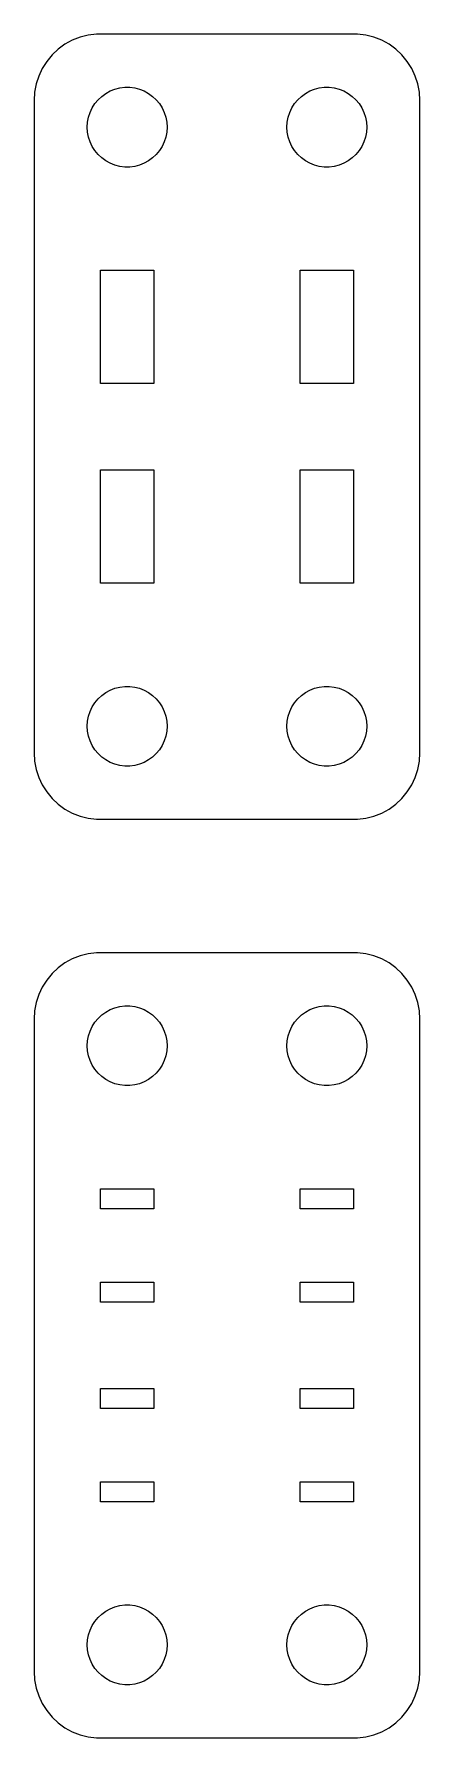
# Model space of a CAD drawing. Header units: metres. Extents: x -14 to 14, y -29 to 98.
import ezdxf

# ---------------------------------------------------------------- set-up
doc = ezdxf.new("R2010")
doc.units = ezdxf.units.M

msp = doc.modelspace()

# ---------------------------------------------------------------- linework, layer by layer
for p, q in [((-12.6871, 97.3526), (-13.1448, 96.9227)), ((-12.1791, 97.7216), (-12.6871, 97.3526)), ((-11.6289, 98.0241), (-12.1791, 97.7216)), ((-11.0451, 98.2553), (-11.6289, 98.0241)), ((-10.4369, 98.4114), (-11.0451, 98.2553)), ((-9.81395, 98.4901), (-10.4369, 98.4114)), ((9.81395, 98.4901), (-9.81395, 98.4901)), ((10.4369, 98.4114), (9.81395, 98.4901)), ((11.0451, 98.2553), (10.4369, 98.4114)), ((11.6289, 98.0241), (11.0451, 98.2553)), ((12.1791, 97.7216), (11.6289, 98.0241)), ((12.6871, 97.3526), (12.1791, 97.7216)), ((13.1448, 96.9227), (12.6871, 97.3526)), ((-13.5451, 96.4389), (-13.8815, 95.9088)), ((-13.1448, 96.9227), (-13.5451, 96.4389)), ((13.5451, 96.4389), (13.1448, 96.9227)), ((13.8815, 95.9088), (13.5451, 96.4389)), ((-14.3429, 94.7434), (-14.4606, 94.1267)), ((-14.1489, 95.3406), (-14.3429, 94.7434)), ((-13.8815, 95.9088), (-14.1489, 95.3406)), ((14.1489, 95.3406), (13.8815, 95.9088)), ((14.3429, 94.7434), (14.1489, 95.3406)), ((14.4606, 94.1267), (14.3429, 94.7434)), ((-14.4606, 94.1267), (-14.5, 93.5)), ((-14.5, 93.5), (-14.5, 44.5)), ((-9.92705, 93.2634), (-9.6869, 93.5536)), ((-9.6869, 93.5536), (-9.41226, 93.8115)), ((-9.41226, 93.8115), (-9.10747, 94.033)), ((-9.10747, 94.033), (-8.77733, 94.2145)), ((-8.77733, 94.2145), (-8.42705, 94.3532)), ((-8.42705, 94.3532), (-8.06213, 94.4469)), ((-8.06213, 94.4469), (-7.68837, 94.4941)), ((-7.68837, 94.4941), (-7.31161, 94.4941)), ((-7.31161, 94.4941), (-6.93785, 94.4469)), ((-6.93785, 94.4469), (-6.57294, 94.3532)), ((-6.57294, 94.3532), (-6.22266, 94.2145)), ((-6.22266, 94.2145), (-5.89252, 94.033)), ((-5.89252, 94.033), (-5.58772, 93.8115)), ((-5.58772, 93.8115), (-5.31308, 93.5536)), ((-5.31308, 93.5536), (-5.07294, 93.2634)), ((5.07294, 93.2634), (5.31308, 93.5536)), ((5.31308, 93.5536), (5.58772, 93.8115)), ((5.58772, 93.8115), (5.89252, 94.033)), ((5.89252, 94.033), (6.22266, 94.2145)), ((6.22266, 94.2145), (6.57294, 94.3532)), ((6.57294, 94.3532), (6.93785, 94.4469)), ((6.93785, 94.4469), (7.31161, 94.4941)), ((7.31161, 94.4941), (7.68837, 94.4941)), ((7.68837, 94.4941), (8.06213, 94.4469)), ((8.06213, 94.4469), (8.42705, 94.3532)), ((8.42705, 94.3532), (8.77733, 94.2145)), ((8.77733, 94.2145), (9.10747, 94.033)), ((9.10747, 94.033), (9.41226, 93.8115)), ((9.41226, 93.8115), (9.6869, 93.5536)), ((9.6869, 93.5536), (9.92705, 93.2634)), ((14.5, 93.5), (14.4606, 94.1267)), ((14.5, 44.5), (14.5, 93.5)), ((-10.4763, 91.876), (-10.4057, 92.2461)), ((-10.4057, 92.2461), (-10.2893, 92.6044)), ((-10.2893, 92.6044), (-10.1289, 92.9453)), ((-10.1289, 92.9453), (-9.92705, 93.2634)), ((-5.07294, 93.2634), (-4.87108, 92.9453)), ((-4.87108, 92.9453), (-4.71066, 92.6044)), ((-4.71066, 92.6044), (-4.59424, 92.2461)), ((-4.59424, 92.2461), (-4.52365, 91.876)), ((4.52365, 91.876), (4.59424, 92.2461)), ((4.59424, 92.2461), (4.71066, 92.6044)), ((4.71066, 92.6044), (4.87108, 92.9453)), ((4.87108, 92.9453), (5.07294, 93.2634)), ((9.92705, 93.2634), (10.1289, 92.9453)), ((10.1289, 92.9453), (10.2893, 92.6044)), ((10.2893, 92.6044), (10.4057, 92.2461)), ((10.4057, 92.2461), (10.4763, 91.876)), ((-10.5, 91.5), (-10.4763, 91.876)), ((-10.4763, 91.124), (-10.5, 91.5)), ((-10.4057, 90.7539), (-10.4763, 91.124)), ((-4.52365, 91.124), (-4.59424, 90.7539)), ((-4.52365, 91.876), (-4.5, 91.5)), ((-4.5, 91.5), (-4.52365, 91.124)), ((4.5, 91.5), (4.52365, 91.876)), ((4.52365, 91.124), (4.5, 91.5)), ((4.59424, 90.7539), (4.52365, 91.124)), ((10.4763, 91.124), (10.4057, 90.7539)), ((10.4763, 91.876), (10.5, 91.5)), ((10.5, 91.5), (10.4763, 91.124)), ((-10.2893, 90.3956), (-10.4057, 90.7539)), ((-10.1289, 90.0547), (-10.2893, 90.3956)), ((-9.92705, 89.7366), (-10.1289, 90.0547)), ((-9.6869, 89.4464), (-9.92705, 89.7366)), ((-5.07294, 89.7366), (-5.31308, 89.4464)), ((-4.87108, 90.0547), (-5.07294, 89.7366)), ((-4.71066, 90.3956), (-4.87108, 90.0547)), ((-4.59424, 90.7539), (-4.71066, 90.3956)), ((4.71066, 90.3956), (4.59424, 90.7539)), ((4.87108, 90.0547), (4.71066, 90.3956)), ((5.07294, 89.7366), (4.87108, 90.0547)), ((5.31308, 89.4464), (5.07294, 89.7366)), ((9.92705, 89.7366), (9.6869, 89.4464)), ((10.1289, 90.0547), (9.92705, 89.7366)), ((10.2893, 90.3956), (10.1289, 90.0547)), ((10.4057, 90.7539), (10.2893, 90.3956)), ((-9.41226, 89.1884), (-9.6869, 89.4464)), ((-9.10747, 88.967), (-9.41226, 89.1884)), ((-8.77733, 88.7855), (-9.10747, 88.967)), ((-8.42705, 88.6468), (-8.77733, 88.7855)), ((-8.06213, 88.5531), (-8.42705, 88.6468)), ((-7.68837, 88.5059), (-8.06213, 88.5531)), ((-7.31161, 88.5059), (-7.68837, 88.5059)), ((-6.93785, 88.5531), (-7.31161, 88.5059)), ((-6.57294, 88.6468), (-6.93785, 88.5531)), ((-6.22266, 88.7855), (-6.57294, 88.6468)), ((-5.89252, 88.967), (-6.22266, 88.7855)), ((-5.58772, 89.1884), (-5.89252, 88.967)), ((-5.31308, 89.4464), (-5.58772, 89.1884)), ((5.58772, 89.1884), (5.31308, 89.4464)), ((5.89252, 88.967), (5.58772, 89.1884)), ((6.22266, 88.7855), (5.89252, 88.967)), ((6.57294, 88.6468), (6.22266, 88.7855)), ((6.93785, 88.5531), (6.57294, 88.6468)), ((7.31161, 88.5059), (6.93785, 88.5531)), ((7.68837, 88.5059), (7.31161, 88.5059)), ((8.06213, 88.5531), (7.68837, 88.5059)), ((8.42705, 88.6468), (8.06213, 88.5531)), ((8.77733, 88.7855), (8.42705, 88.6468)), ((9.10747, 88.967), (8.77733, 88.7855)), ((9.41226, 89.1884), (9.10747, 88.967)), ((9.6869, 89.4464), (9.41226, 89.1884)), ((-9.5, 72.25), (-9.5, 80.75)), ((-9.5, 80.75), (-5.5, 80.75)), ((-5.5, 80.75), (-5.5, 72.25)), ((5.5, 72.25), (5.5, 80.75)), ((5.5, 80.75), (9.5, 80.75)), ((9.5, 80.75), (9.5, 72.25)), ((-5.5, 72.25), (-9.5, 72.25)), ((9.5, 72.25), (5.5, 72.25)), ((-9.5, 57.25), (-9.5, 65.75)), ((-9.5, 65.75), (-5.5, 65.75)), ((-5.5, 65.75), (-5.5, 57.25)), ((5.5, 57.25), (5.5, 65.75)), ((5.5, 65.75), (9.5, 65.75)), ((9.5, 65.75), (9.5, 57.25)), ((-5.5, 57.25), (-9.5, 57.25)), ((9.5, 57.25), (5.5, 57.25)), ((-9.6869, 48.5536), (-9.41226, 48.8116)), ((-9.41226, 48.8116), (-9.10747, 49.033)), ((-9.10747, 49.033), (-8.77733, 49.2145)), ((-8.77733, 49.2145), (-8.42705, 49.3532)), ((-8.42705, 49.3532), (-8.06213, 49.4469)), ((-8.06213, 49.4469), (-7.68837, 49.4941)), ((-7.68837, 49.4941), (-7.31161, 49.4941)), ((-7.31161, 49.4941), (-6.93785, 49.4469)), ((-6.93785, 49.4469), (-6.57294, 49.3532)), ((-6.57294, 49.3532), (-6.22266, 49.2145)), ((-6.22266, 49.2145), (-5.89252, 49.033)), ((-5.89252, 49.033), (-5.58772, 48.8116)), ((-5.58772, 48.8116), (-5.31308, 48.5536)), ((5.31308, 48.5536), (5.58772, 48.8116)), ((5.58772, 48.8116), (5.89252, 49.033)), ((5.89252, 49.033), (6.22266, 49.2145)), ((6.22266, 49.2145), (6.57294, 49.3532)), ((6.57294, 49.3532), (6.93785, 49.4469)), ((6.93785, 49.4469), (7.31161, 49.4941)), ((7.31161, 49.4941), (7.68837, 49.4941)), ((7.68837, 49.4941), (8.06213, 49.4469)), ((8.06213, 49.4469), (8.42705, 49.3532)), ((8.42705, 49.3532), (8.77733, 49.2145)), ((8.77733, 49.2145), (9.10747, 49.033)), ((9.10747, 49.033), (9.41226, 48.8116)), ((9.41226, 48.8116), (9.6869, 48.5536)), ((-10.4057, 47.2461), (-10.2893, 47.6044)), ((-10.2893, 47.6044), (-10.1289, 47.9453)), ((-10.1289, 47.9453), (-9.92705, 48.2634)), ((-9.92705, 48.2634), (-9.6869, 48.5536)), ((-5.31308, 48.5536), (-5.07294, 48.2634)), ((-5.07294, 48.2634), (-4.87108, 47.9453)), ((-4.87108, 47.9453), (-4.71066, 47.6044)), ((-4.71066, 47.6044), (-4.59424, 47.2461)), ((4.59424, 47.2461), (4.71066, 47.6044)), ((4.71066, 47.6044), (4.87108, 47.9453)), ((4.87108, 47.9453), (5.07294, 48.2634)), ((5.07294, 48.2634), (5.31308, 48.5536)), ((9.6869, 48.5536), (9.92705, 48.2634)), ((9.92705, 48.2634), (10.1289, 47.9453)), ((10.1289, 47.9453), (10.2893, 47.6044)), ((10.2893, 47.6044), (10.4057, 47.2461)), ((-10.5, 46.5), (-10.4763, 46.876)), ((-10.4763, 46.124), (-10.5, 46.5)), ((-10.4763, 46.876), (-10.4057, 47.2461)), ((-10.4057, 45.7539), (-10.4763, 46.124)), ((-4.59424, 47.2461), (-4.52365, 46.876)), ((-4.52365, 46.124), (-4.59424, 45.7539)), ((-4.52365, 46.876), (-4.5, 46.5)), ((-4.5, 46.5), (-4.52365, 46.124)), ((4.5, 46.5), (4.52365, 46.876)), ((4.52365, 46.124), (4.5, 46.5)), ((4.52365, 46.876), (4.59424, 47.2461)), ((4.59424, 45.7539), (4.52365, 46.124)), ((10.4057, 47.2461), (10.4763, 46.876)), ((10.4763, 46.124), (10.4057, 45.7539)), ((10.4763, 46.876), (10.5, 46.5)), ((10.5, 46.5), (10.4763, 46.124)), ((-10.2893, 45.3956), (-10.4057, 45.7539)), ((-10.1289, 45.0547), (-10.2893, 45.3956)), ((-9.92705, 44.7366), (-10.1289, 45.0547)), ((-4.87108, 45.0547), (-5.07294, 44.7366)), ((-4.71066, 45.3956), (-4.87108, 45.0547)), ((-4.59424, 45.7539), (-4.71066, 45.3956)), ((4.71066, 45.3956), (4.59424, 45.7539)), ((4.87108, 45.0547), (4.71066, 45.3956)), ((5.07294, 44.7366), (4.87108, 45.0547)), ((10.1289, 45.0547), (9.92705, 44.7366)), ((10.2893, 45.3956), (10.1289, 45.0547)), ((10.4057, 45.7539), (10.2893, 45.3956)), ((-14.5, 44.5), (-14.4606, 43.8733)), ((-14.4606, 43.8733), (-14.3429, 43.2566)), ((-9.6869, 44.4464), (-9.92705, 44.7366)), ((-9.41226, 44.1885), (-9.6869, 44.4464)), ((-9.10747, 43.967), (-9.41226, 44.1885)), ((-8.77733, 43.7855), (-9.10747, 43.967)), ((-8.42705, 43.6468), (-8.77733, 43.7855)), ((-8.06213, 43.5531), (-8.42705, 43.6468)), ((-7.68837, 43.5059), (-8.06213, 43.5531)), ((-6.93785, 43.5531), (-7.31161, 43.5059)), ((-6.57294, 43.6468), (-6.93785, 43.5531)), ((-6.22266, 43.7855), (-6.57294, 43.6468)), ((-5.89252, 43.967), (-6.22266, 43.7855)), ((-5.58772, 44.1885), (-5.89252, 43.967)), ((-5.31308, 44.4464), (-5.58772, 44.1885)), ((-5.07294, 44.7366), (-5.31308, 44.4464)), ((5.31308, 44.4464), (5.07294, 44.7366)), ((5.58772, 44.1885), (5.31308, 44.4464)), ((5.89252, 43.967), (5.58772, 44.1885)), ((6.22266, 43.7855), (5.89252, 43.967)), ((6.57294, 43.6468), (6.22266, 43.7855)), ((6.93785, 43.5531), (6.57294, 43.6468)), ((7.31161, 43.5059), (6.93785, 43.5531)), ((8.06213, 43.5531), (7.68837, 43.5059)), ((8.42705, 43.6468), (8.06213, 43.5531)), ((8.77733, 43.7855), (8.42705, 43.6468)), ((9.10747, 43.967), (8.77733, 43.7855)), ((9.41226, 44.1885), (9.10747, 43.967)), ((9.6869, 44.4464), (9.41226, 44.1885)), ((9.92705, 44.7366), (9.6869, 44.4464)), ((14.3429, 43.2566), (14.4606, 43.8733)), ((14.4606, 43.8733), (14.5, 44.5)), ((-14.3429, 43.2566), (-14.1489, 42.6594)), ((-14.1489, 42.6594), (-13.8815, 42.0912)), ((-7.31161, 43.5059), (-7.68837, 43.5059)), ((7.68837, 43.5059), (7.31161, 43.5059)), ((13.8815, 42.0912), (14.1489, 42.6594)), ((14.1489, 42.6594), (14.3429, 43.2566)), ((-13.8815, 42.0912), (-13.5451, 41.5611)), ((-13.5451, 41.5611), (-13.1448, 41.0773)), ((-13.1448, 41.0773), (-12.6871, 40.6474)), ((12.6871, 40.6474), (13.1448, 41.0773)), ((13.1448, 41.0773), (13.5451, 41.5611)), ((13.5451, 41.5611), (13.8815, 42.0912)), ((-12.6871, 40.6474), (-12.1791, 40.2784)), ((-12.1791, 40.2784), (-11.6289, 39.9759)), ((-11.6289, 39.9759), (-11.0451, 39.7447)), ((-11.0451, 39.7447), (-10.4369, 39.5886)), ((10.4369, 39.5886), (11.0451, 39.7447)), ((11.0451, 39.7447), (11.6289, 39.9759)), ((11.6289, 39.9759), (12.1791, 40.2784)), ((12.1791, 40.2784), (12.6871, 40.6474)), ((-10.4369, 39.5886), (-9.81395, 39.5099)), ((-9.81395, 39.5099), (9.81395, 39.5099)), ((9.81395, 39.5099), (10.4369, 39.5886)), ((-9.81395, 29.4901), (-10.4369, 29.4114)), ((9.81395, 29.4901), (-9.81395, 29.4901)), ((10.4369, 29.4114), (9.81395, 29.4901)), ((-12.6871, 28.3526), (-13.1448, 27.9227)), ((-12.1791, 28.7216), (-12.6871, 28.3526)), ((-11.6289, 29.0241), (-12.1791, 28.7216)), ((-11.0451, 29.2553), (-11.6289, 29.0241)), ((-10.4369, 29.4114), (-11.0451, 29.2553)), ((11.0451, 29.2553), (10.4369, 29.4114)), ((11.6289, 29.0241), (11.0451, 29.2553)), ((12.1791, 28.7216), (11.6289, 29.0241)), ((12.6871, 28.3526), (12.1791, 28.7216)), ((13.1448, 27.9227), (12.6871, 28.3526)), ((-13.8815, 26.9088), (-14.1489, 26.3406)), ((-13.5451, 27.4389), (-13.8815, 26.9088)), ((-13.1448, 27.9227), (-13.5451, 27.4389)), ((13.5451, 27.4389), (13.1448, 27.9227)), ((13.8815, 26.9088), (13.5451, 27.4389)), ((14.1489, 26.3406), (13.8815, 26.9088)), ((-14.3429, 25.7434), (-14.4606, 25.1267)), ((-14.1489, 26.3406), (-14.3429, 25.7434)), ((14.3429, 25.7434), (14.1489, 26.3406)), ((14.4606, 25.1267), (14.3429, 25.7434)), ((-14.4606, 25.1267), (-14.5, 24.5)), ((-14.5, 24.5), (-14.5, -24.5)), ((-9.92705, 24.2634), (-9.6869, 24.5536)), ((-9.6869, 24.5536), (-9.41226, 24.8115)), ((-9.41226, 24.8115), (-9.10747, 25.033)), ((-9.10747, 25.033), (-8.77733, 25.2145)), ((-8.77733, 25.2145), (-8.42705, 25.3532)), ((-8.42705, 25.3532), (-8.06213, 25.4469)), ((-8.06213, 25.4469), (-7.68837, 25.4941)), ((-7.68837, 25.4941), (-7.31161, 25.4941)), ((-7.31161, 25.4941), (-6.93785, 25.4469)), ((-6.93785, 25.4469), (-6.57294, 25.3532)), ((-6.57294, 25.3532), (-6.22266, 25.2145)), ((-6.22266, 25.2145), (-5.89252, 25.033)), ((-5.89252, 25.033), (-5.58772, 24.8115)), ((-5.58772, 24.8115), (-5.31308, 24.5536)), ((-5.31308, 24.5536), (-5.07294, 24.2634)), ((5.07294, 24.2634), (5.31308, 24.5536)), ((5.31308, 24.5536), (5.58772, 24.8115)), ((5.58772, 24.8115), (5.89252, 25.033)), ((5.89252, 25.033), (6.22266, 25.2145)), ((6.22266, 25.2145), (6.57294, 25.3532)), ((6.57294, 25.3532), (6.93785, 25.4469)), ((6.93785, 25.4469), (7.31161, 25.4941)), ((7.31161, 25.4941), (7.68837, 25.4941)), ((7.68837, 25.4941), (8.06213, 25.4469)), ((8.06213, 25.4469), (8.42705, 25.3532)), ((8.42705, 25.3532), (8.77733, 25.2145)), ((8.77733, 25.2145), (9.10747, 25.033)), ((9.10747, 25.033), (9.41226, 24.8115)), ((9.41226, 24.8115), (9.6869, 24.5536)), ((9.6869, 24.5536), (9.92705, 24.2634)), ((14.5, 24.5), (14.4606, 25.1267)), ((14.5, -24.5), (14.5, 24.5)), ((-10.4763, 22.876), (-10.4057, 23.2461)), ((-10.4057, 23.2461), (-10.2893, 23.6044)), ((-10.2893, 23.6044), (-10.1289, 23.9453)), ((-10.1289, 23.9453), (-9.92705, 24.2634)), ((-5.07294, 24.2634), (-4.87108, 23.9453)), ((-4.87108, 23.9453), (-4.71066, 23.6044)), ((-4.71066, 23.6044), (-4.59424, 23.2461)), ((-4.59424, 23.2461), (-4.52365, 22.876)), ((4.52365, 22.876), (4.59424, 23.2461)), ((4.59424, 23.2461), (4.71066, 23.6044)), ((4.71066, 23.6044), (4.87108, 23.9453)), ((4.87108, 23.9453), (5.07294, 24.2634)), ((9.92705, 24.2634), (10.1289, 23.9453)), ((10.1289, 23.9453), (10.2893, 23.6044)), ((10.2893, 23.6044), (10.4057, 23.2461)), ((10.4057, 23.2461), (10.4763, 22.876)), ((-10.5, 22.5), (-10.4763, 22.876)), ((-10.4763, 22.124), (-10.5, 22.5)), ((-10.4057, 21.7539), (-10.4763, 22.124)), ((-4.52365, 22.124), (-4.59424, 21.7539)), ((-4.52365, 22.876), (-4.5, 22.5)), ((-4.5, 22.5), (-4.52365, 22.124)), ((4.5, 22.5), (4.52365, 22.876)), ((4.52365, 22.124), (4.5, 22.5)), ((4.59424, 21.7539), (4.52365, 22.124)), ((10.4763, 22.124), (10.4057, 21.7539)), ((10.4763, 22.876), (10.5, 22.5)), ((10.5, 22.5), (10.4763, 22.124)), ((-10.2893, 21.3956), (-10.4057, 21.7539)), ((-10.1289, 21.0547), (-10.2893, 21.3956)), ((-9.92705, 20.7366), (-10.1289, 21.0547)), ((-9.6869, 20.4464), (-9.92705, 20.7366)), ((-5.07294, 20.7366), (-5.31308, 20.4464)), ((-4.87108, 21.0547), (-5.07294, 20.7366)), ((-4.71066, 21.3956), (-4.87108, 21.0547)), ((-4.59424, 21.7539), (-4.71066, 21.3956)), ((4.71066, 21.3956), (4.59424, 21.7539)), ((4.87108, 21.0547), (4.71066, 21.3956)), ((5.07294, 20.7366), (4.87108, 21.0547)), ((5.31308, 20.4464), (5.07294, 20.7366)), ((9.92705, 20.7366), (9.6869, 20.4464)), ((10.1289, 21.0547), (9.92705, 20.7366)), ((10.2893, 21.3956), (10.1289, 21.0547)), ((10.4057, 21.7539), (10.2893, 21.3956)), ((-9.41226, 20.1884), (-9.6869, 20.4464)), ((-9.10747, 19.967), (-9.41226, 20.1884)), ((-8.77733, 19.7855), (-9.10747, 19.967)), ((-8.42705, 19.6468), (-8.77733, 19.7855)), ((-8.06213, 19.5531), (-8.42705, 19.6468)), ((-7.68837, 19.5059), (-8.06213, 19.5531)), ((-7.31161, 19.5059), (-7.68837, 19.5059)), ((-6.93785, 19.5531), (-7.31161, 19.5059)), ((-6.57294, 19.6468), (-6.93785, 19.5531)), ((-6.22266, 19.7855), (-6.57294, 19.6468)), ((-5.89252, 19.967), (-6.22266, 19.7855)), ((-5.58772, 20.1884), (-5.89252, 19.967)), ((-5.31308, 20.4464), (-5.58772, 20.1884)), ((5.58772, 20.1884), (5.31308, 20.4464)), ((5.89252, 19.967), (5.58772, 20.1884)), ((6.22266, 19.7855), (5.89252, 19.967)), ((6.57294, 19.6468), (6.22266, 19.7855)), ((6.93785, 19.5531), (6.57294, 19.6468)), ((7.31161, 19.5059), (6.93785, 19.5531)), ((7.68837, 19.5059), (7.31161, 19.5059)), ((8.06213, 19.5531), (7.68837, 19.5059)), ((8.42705, 19.6468), (8.06213, 19.5531)), ((8.77733, 19.7855), (8.42705, 19.6468)), ((9.10747, 19.967), (8.77733, 19.7855)), ((9.41226, 20.1884), (9.10747, 19.967)), ((9.6869, 20.4464), (9.41226, 20.1884)), ((-9.5, 10.25), (-9.5, 11.75)), ((-9.5, 11.75), (-5.5, 11.75)), ((-5.5, 11.75), (-5.5, 10.25)), ((5.5, 10.25), (5.5, 11.75)), ((5.5, 11.75), (9.5, 11.75)), ((9.5, 11.75), (9.5, 10.25)), ((-5.5, 10.25), (-9.5, 10.25)), ((9.5, 10.25), (5.5, 10.25)), ((-9.5, 3.25), (-9.5, 4.75)), ((-9.5, 4.75), (-5.5, 4.75)), ((-5.5, 4.75), (-5.5, 3.25)), ((5.5, 3.25), (5.5, 4.75)), ((5.5, 4.75), (9.5, 4.75)), ((9.5, 4.75), (9.5, 3.25)), ((-5.5, 3.25), (-9.5, 3.25)), ((9.5, 3.25), (5.5, 3.25)), ((-9.5, -4.75), (-9.5, -3.25)), ((-9.5, -3.25), (-5.5, -3.25)), ((-5.5, -3.25), (-5.5, -4.75)), ((5.5, -4.75), (5.5, -3.25)), ((5.5, -3.25), (9.5, -3.25)), ((9.5, -3.25), (9.5, -4.75)), ((-5.5, -4.75), (-9.5, -4.75)), ((9.5, -4.75), (5.5, -4.75)), ((-9.5, -11.75), (-9.5, -10.25)), ((-9.5, -10.25), (-5.5, -10.25)), ((-5.5, -10.25), (-5.5, -11.75)), ((5.5, -11.75), (5.5, -10.25)), ((5.5, -10.25), (9.5, -10.25)), ((9.5, -10.25), (9.5, -11.75)), ((-5.5, -11.75), (-9.5, -11.75)), ((9.5, -11.75), (5.5, -11.75)), ((-9.92705, -20.7366), (-9.6869, -20.4464)), ((-9.6869, -20.4464), (-9.41226, -20.1884)), ((-9.41226, -20.1884), (-9.10747, -19.967)), ((-9.10747, -19.967), (-8.77733, -19.7855)), ((-8.77733, -19.7855), (-8.42705, -19.6468)), ((-8.42705, -19.6468), (-8.06213, -19.5531)), ((-8.06213, -19.5531), (-7.68837, -19.5059)), ((-7.68837, -19.5059), (-7.31161, -19.5059)), ((-7.31161, -19.5059), (-6.93785, -19.5531)), ((-6.93785, -19.5531), (-6.57294, -19.6468)), ((-6.57294, -19.6468), (-6.22266, -19.7855)), ((-6.22266, -19.7855), (-5.89252, -19.967)), ((-5.89252, -19.967), (-5.58772, -20.1884)), ((-5.58772, -20.1884), (-5.31308, -20.4464)), ((-5.31308, -20.4464), (-5.07294, -20.7366)), ((5.07294, -20.7366), (5.31308, -20.4464)), ((5.31308, -20.4464), (5.58772, -20.1884)), ((5.58772, -20.1884), (5.89252, -19.967)), ((5.89252, -19.967), (6.22266, -19.7855)), ((6.22266, -19.7855), (6.57294, -19.6468)), ((6.57294, -19.6468), (6.93785, -19.5531)), ((6.93785, -19.5531), (7.31161, -19.5059)), ((7.31161, -19.5059), (7.68837, -19.5059)), ((7.68837, -19.5059), (8.06213, -19.5531)), ((8.06213, -19.5531), (8.42705, -19.6468)), ((8.42705, -19.6468), (8.77733, -19.7855)), ((8.77733, -19.7855), (9.10747, -19.967)), ((9.10747, -19.967), (9.41226, -20.1884)), ((9.41226, -20.1884), (9.6869, -20.4464)), ((9.6869, -20.4464), (9.92705, -20.7366)), ((-10.4763, -22.124), (-10.4057, -21.7539)), ((-10.4057, -21.7539), (-10.2893, -21.3956)), ((-10.2893, -21.3956), (-10.1289, -21.0547)), ((-10.1289, -21.0547), (-9.92705, -20.7366)), ((-5.07294, -20.7366), (-4.87108, -21.0547)), ((-4.87108, -21.0547), (-4.71066, -21.3956)), ((-4.71066, -21.3956), (-4.59424, -21.7539)), ((-4.59424, -21.7539), (-4.52365, -22.124)), ((4.52365, -22.124), (4.59424, -21.7539)), ((4.59424, -21.7539), (4.71066, -21.3956)), ((4.71066, -21.3956), (4.87108, -21.0547)), ((4.87108, -21.0547), (5.07294, -20.7366)), ((9.92705, -20.7366), (10.1289, -21.0547)), ((10.1289, -21.0547), (10.2893, -21.3956)), ((10.2893, -21.3956), (10.4057, -21.7539)), ((10.4057, -21.7539), (10.4763, -22.124)), ((-10.5, -22.5), (-10.4763, -22.124)), ((-10.4763, -22.876), (-10.5, -22.5)), ((-10.4057, -23.2461), (-10.4763, -22.876)), ((-4.52365, -22.876), (-4.59424, -23.2461)), ((-4.52365, -22.124), (-4.5, -22.5)), ((-4.5, -22.5), (-4.52365, -22.876)), ((4.5, -22.5), (4.52365, -22.124)), ((4.52365, -22.876), (4.5, -22.5)), ((4.59424, -23.2461), (4.52365, -22.876)), ((10.4763, -22.876), (10.4057, -23.2461)), ((10.4763, -22.124), (10.5, -22.5)), ((10.5, -22.5), (10.4763, -22.876)), ((-10.2893, -23.6044), (-10.4057, -23.2461)), ((-10.1289, -23.9453), (-10.2893, -23.6044)), ((-9.92705, -24.2634), (-10.1289, -23.9453)), ((-9.6869, -24.5536), (-9.92705, -24.2634)), ((-5.07294, -24.2634), (-5.31308, -24.5536)), ((-4.87108, -23.9453), (-5.07294, -24.2634)), ((-4.71066, -23.6044), (-4.87108, -23.9453)), ((-4.59424, -23.2461), (-4.71066, -23.6044)), ((4.71066, -23.6044), (4.59424, -23.2461)), ((4.87108, -23.9453), (4.71066, -23.6044)), ((5.07294, -24.2634), (4.87108, -23.9453)), ((5.31308, -24.5536), (5.07294, -24.2634)), ((9.92705, -24.2634), (9.6869, -24.5536)), ((10.1289, -23.9453), (9.92705, -24.2634)), ((10.2893, -23.6044), (10.1289, -23.9453)), ((10.4057, -23.2461), (10.2893, -23.6044)), ((-14.5, -24.5), (-14.4606, -25.1267)), ((-14.4606, -25.1267), (-14.3429, -25.7434)), ((-9.41226, -24.8115), (-9.6869, -24.5536)), ((-9.10747, -25.033), (-9.41226, -24.8115)), ((-8.77733, -25.2145), (-9.10747, -25.033)), ((-8.42705, -25.3532), (-8.77733, -25.2145)), ((-8.06213, -25.4469), (-8.42705, -25.3532)), ((-7.68837, -25.4941), (-8.06213, -25.4469)), ((-7.31161, -25.4941), (-7.68837, -25.4941)), ((-6.93785, -25.4469), (-7.31161, -25.4941)), ((-6.57294, -25.3532), (-6.93785, -25.4469)), ((-6.22266, -25.2145), (-6.57294, -25.3532)), ((-5.89252, -25.033), (-6.22266, -25.2145)), ((-5.58772, -24.8115), (-5.89252, -25.033)), ((-5.31308, -24.5536), (-5.58772, -24.8115)), ((5.58772, -24.8115), (5.31308, -24.5536)), ((5.89252, -25.033), (5.58772, -24.8115)), ((6.22266, -25.2145), (5.89252, -25.033)), ((6.57294, -25.3532), (6.22266, -25.2145)), ((6.93785, -25.4469), (6.57294, -25.3532)), ((7.31161, -25.4941), (6.93785, -25.4469)), ((7.68837, -25.4941), (7.31161, -25.4941)), ((8.06213, -25.4469), (7.68837, -25.4941)), ((8.42705, -25.3532), (8.06213, -25.4469)), ((8.77733, -25.2145), (8.42705, -25.3532)), ((9.10747, -25.033), (8.77733, -25.2145)), ((9.41226, -24.8115), (9.10747, -25.033)), ((9.6869, -24.5536), (9.41226, -24.8115)), ((14.3429, -25.7434), (14.4606, -25.1267)), ((14.4606, -25.1267), (14.5, -24.5)), ((-14.3429, -25.7434), (-14.1489, -26.3406)), ((-14.1489, -26.3406), (-13.8815, -26.9088)), ((13.8815, -26.9088), (14.1489, -26.3406)), ((14.1489, -26.3406), (14.3429, -25.7434)), ((-13.8815, -26.9088), (-13.5451, -27.4389)), ((-13.5451, -27.4389), (-13.1448, -27.9227)), ((-13.1448, -27.9227), (-12.6871, -28.3526)), ((12.6871, -28.3526), (13.1448, -27.9227)), ((13.1448, -27.9227), (13.5451, -27.4389)), ((13.5451, -27.4389), (13.8815, -26.9088)), ((-12.6871, -28.3526), (-12.1791, -28.7216)), ((-12.1791, -28.7216), (-11.6289, -29.0241)), ((-11.6289, -29.0241), (-11.0451, -29.2553)), ((-11.0451, -29.2553), (-10.4369, -29.4114)), ((-10.4369, -29.4114), (-9.81395, -29.4901)), ((9.81395, -29.4901), (10.4369, -29.4114)), ((10.4369, -29.4114), (11.0451, -29.2553)), ((11.0451, -29.2553), (11.6289, -29.0241)), ((11.6289, -29.0241), (12.1791, -28.7216)), ((12.1791, -28.7216), (12.6871, -28.3526)), ((-9.81395, -29.4901), (9.81395, -29.4901))]:
    msp.add_line(p, q)

doc.saveas('drawing.dxf')
